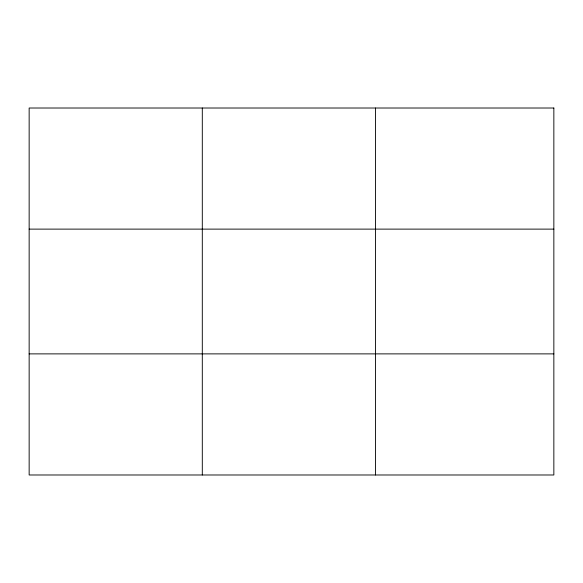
<?xml version="1.0" encoding="UTF-8"?>
<svg xmlns="http://www.w3.org/2000/svg" width="583" height="583" viewBox="0 0 583 583"><rect width="100%" height="100%" fill="white"/><g stroke="black" fill="none" stroke-linecap="round" stroke-linejoin="round"><path stroke-width="0.87" d="M202.301 474.985L202.301 108.015M375.452 474.985L375.452 108.015M29.15 229.119L553.85 229.119M29.15 353.881L553.85 353.881M553.85 108.015L553.85 474.985L29.15 474.985L29.15 108.015L553.85 108.015"/></g></svg>
